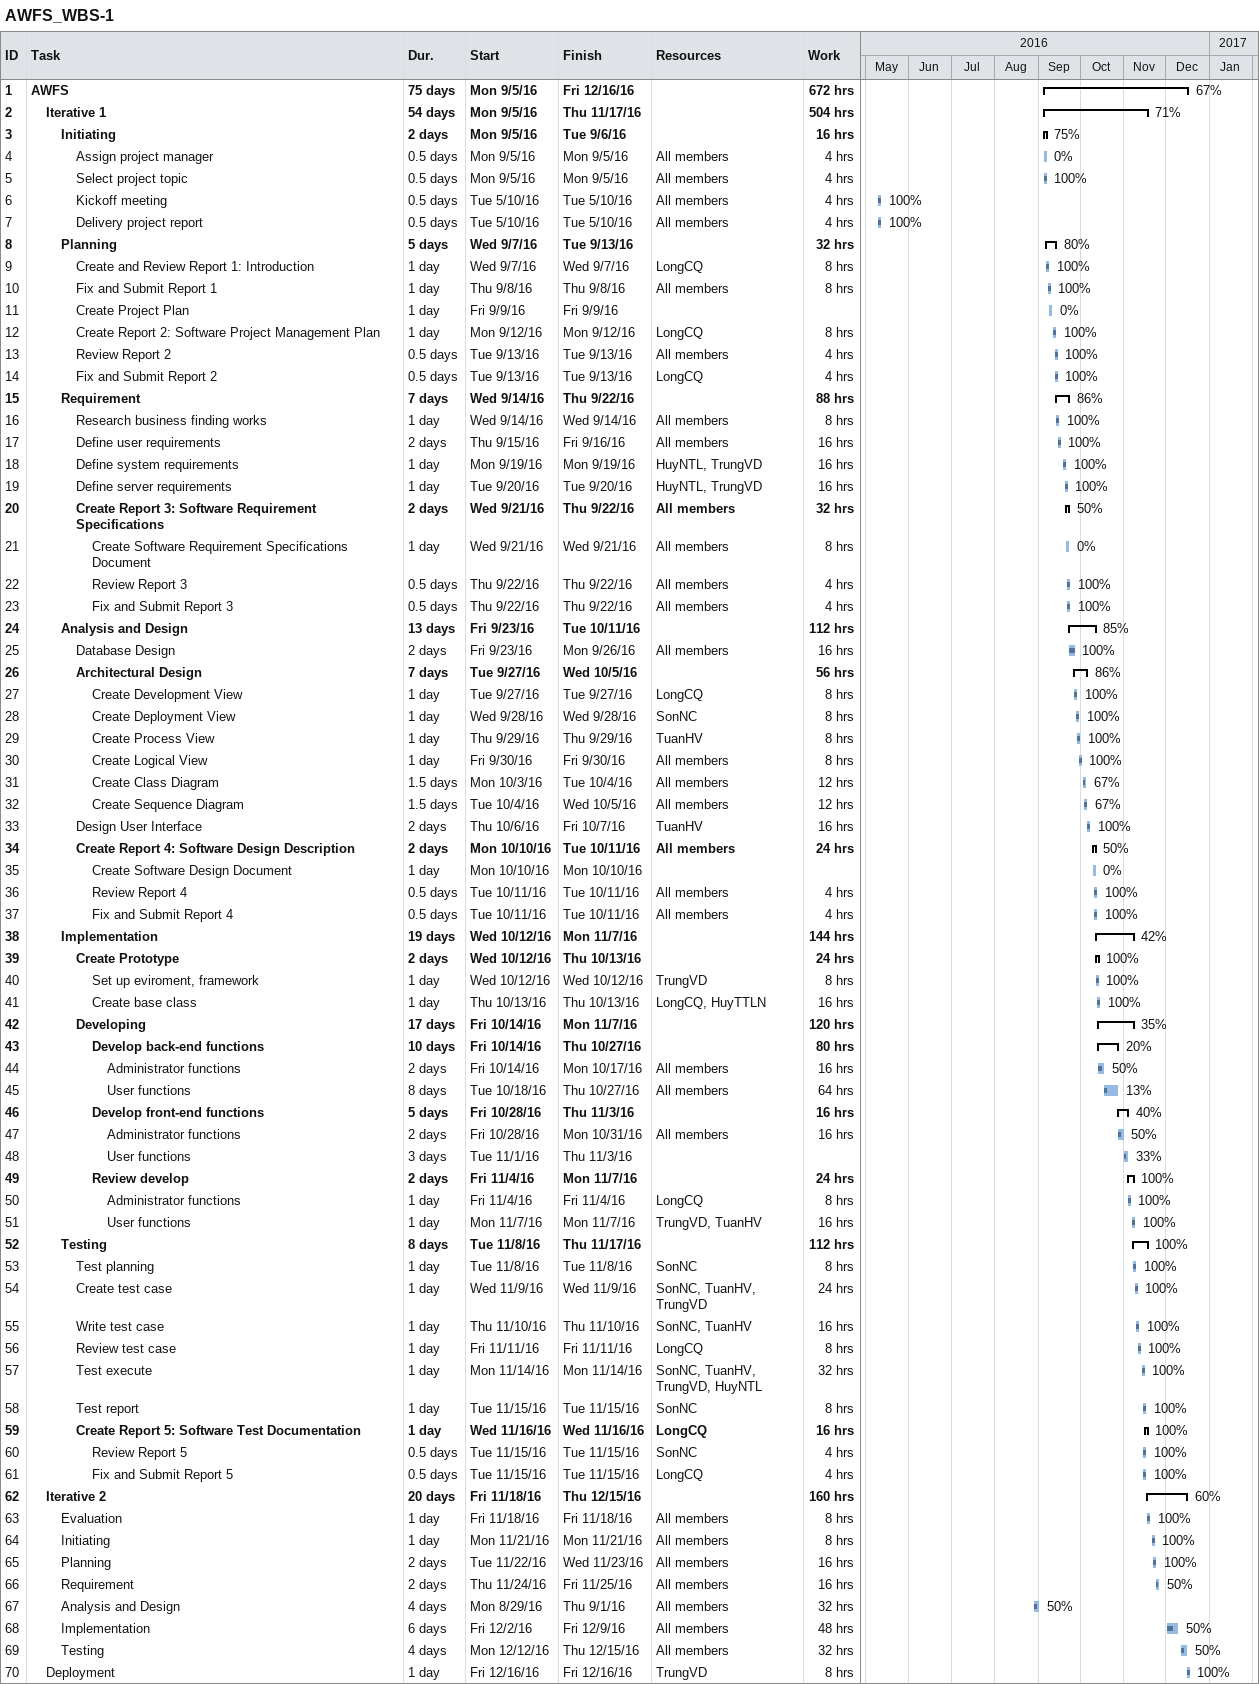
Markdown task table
AWFS_WBS-1

| ID | Level | Task | Duration | Start | Finish | Resources | % complete | Work (h) |
|---|---|---|---|---|---|---|---|---|
| 1 | 1 | **AWFS** | 75d | 2016-09-05 | 2016-12-16 |  | 67 | 672 |
| 2 | 2 | **Iterative 1** | 54d | 2016-09-05 | 2016-11-17 |  | 71 | 504 |
| 3 | 3 | **Initiating** | 2d | 2016-09-05 | 2016-09-06 |  | 75 | 16 |
| 4 | 4 | Assign project manager | 0.5d | 2016-09-05 | 2016-09-05 | All members | 0 | 4 |
| 5 | 4 | Select project topic | 0.5d | 2016-09-05 | 2016-09-05 | All members | 100 | 4 |
| 6 | 4 | Kickoff meeting | 0.5d | 2016-05-10 | 2016-05-10 | All members | 100 | 4 |
| 7 | 4 | Delivery project report | 0.5d | 2016-05-10 | 2016-05-10 | All members | 100 | 4 |
| 8 | 3 | **Planning** | 5d | 2016-09-07 | 2016-09-13 |  | 80 | 32 |
| 9 | 4 | Create and Review Report 1: Introduction | 1d | 2016-09-07 | 2016-09-07 | LongCQ | 100 | 8 |
| 10 | 4 | Fix and Submit Report 1 | 1d | 2016-09-08 | 2016-09-08 | All members | 100 | 8 |
| 11 | 4 | Create Project Plan | 1d | 2016-09-09 | 2016-09-09 |  | 0 |  |
| 12 | 4 | Create Report 2: Software Project Management Plan | 1d | 2016-09-12 | 2016-09-12 | LongCQ | 100 | 8 |
| 13 | 4 | Review Report 2 | 0.5d | 2016-09-13 | 2016-09-13 | All members | 100 | 4 |
| 14 | 4 | Fix and Submit Report 2 | 0.5d | 2016-09-13 | 2016-09-13 | LongCQ | 100 | 4 |
| 15 | 3 | **Requirement** | 7d | 2016-09-14 | 2016-09-22 |  | 86 | 88 |
| 16 | 4 | Research business finding works | 1d | 2016-09-14 | 2016-09-14 | All members | 100 | 8 |
| 17 | 4 | Define user requirements | 2d | 2016-09-15 | 2016-09-16 | All members | 100 | 16 |
| 18 | 4 | Define system requirements | 1d | 2016-09-19 | 2016-09-19 | HuyNTL, TrungVD | 100 | 16 |
| 19 | 4 | Define server requirements | 1d | 2016-09-20 | 2016-09-20 | HuyNTL, TrungVD | 100 | 16 |
| 20 | 4 | **Create Report 3: Software Requirement Specifications** | 2d | 2016-09-21 | 2016-09-22 | All members | 50 | 32 |
| 21 | 5 | Create Software Requirement Specifications Document | 1d | 2016-09-21 | 2016-09-21 | All members | 0 | 8 |
| 22 | 5 | Review Report 3 | 0.5d | 2016-09-22 | 2016-09-22 | All members | 100 | 4 |
| 23 | 5 | Fix and Submit Report 3 | 0.5d | 2016-09-22 | 2016-09-22 | All members | 100 | 4 |
| 24 | 3 | **Analysis and Design** | 13d | 2016-09-23 | 2016-10-11 |  | 85 | 112 |
| 25 | 4 | Database Design | 2d | 2016-09-23 | 2016-09-26 | All members | 100 | 16 |
| 26 | 4 | **Architectural Design** | 7d | 2016-09-27 | 2016-10-05 |  | 86 | 56 |
| 27 | 5 | Create Development View | 1d | 2016-09-27 | 2016-09-27 | LongCQ | 100 | 8 |
| 28 | 5 | Create Deployment View | 1d | 2016-09-28 | 2016-09-28 | SonNC | 100 | 8 |
| 29 | 5 | Create Process View | 1d | 2016-09-29 | 2016-09-29 | TuanHV | 100 | 8 |
| 30 | 5 | Create Logical View | 1d | 2016-09-30 | 2016-09-30 | All members | 100 | 8 |
| 31 | 5 | Create Class Diagram | 1.5d | 2016-10-03 | 2016-10-04 | All members | 67 | 12 |
| 32 | 5 | Create Sequence Diagram | 1.5d | 2016-10-04 | 2016-10-05 | All members | 67 | 12 |
| 33 | 4 | Design User Interface | 2d | 2016-10-06 | 2016-10-07 | TuanHV | 100 | 16 |
| 34 | 4 | **Create Report 4: Software Design Description** | 2d | 2016-10-10 | 2016-10-11 | All members | 50 | 24 |
| 35 | 5 | Create Software Design Document | 1d | 2016-10-10 | 2016-10-10 |  | 0 |  |
| 36 | 5 | Review Report 4 | 0.5d | 2016-10-11 | 2016-10-11 | All members | 100 | 4 |
| 37 | 5 | Fix and Submit Report 4 | 0.5d | 2016-10-11 | 2016-10-11 | All members | 100 | 4 |
| 38 | 3 | **Implementation** | 19d | 2016-10-12 | 2016-11-07 |  | 42 | 144 |
| 39 | 4 | **Create Prototype** | 2d | 2016-10-12 | 2016-10-13 |  | 100 | 24 |
| 40 | 5 | Set up eviroment, framework | 1d | 2016-10-12 | 2016-10-12 | TrungVD | 100 | 8 |
| 41 | 5 | Create base class | 1d | 2016-10-13 | 2016-10-13 | LongCQ, HuyTTLN | 100 | 16 |
| 42 | 4 | **Developing** | 17d | 2016-10-14 | 2016-11-07 |  | 35 | 120 |
| 43 | 5 | **Develop back-end functions** | 10d | 2016-10-14 | 2016-10-27 |  | 20 | 80 |
| 44 | 6 | Administrator functions | 2d | 2016-10-14 | 2016-10-17 | All members | 50 | 16 |
| 45 | 6 | User functions | 8d | 2016-10-18 | 2016-10-27 | All members | 13 | 64 |
| 46 | 5 | **Develop front-end functions** | 5d | 2016-10-28 | 2016-11-03 |  | 40 | 16 |
| 47 | 6 | Administrator functions | 2d | 2016-10-28 | 2016-10-31 | All members | 50 | 16 |
| 48 | 6 | User functions | 3d | 2016-11-01 | 2016-11-03 |  | 33 |  |
| 49 | 5 | **Review develop** | 2d | 2016-11-04 | 2016-11-07 |  | 100 | 24 |
| 50 | 6 | Administrator functions | 1d | 2016-11-04 | 2016-11-04 | LongCQ | 100 | 8 |
| 51 | 6 | User functions | 1d | 2016-11-07 | 2016-11-07 | TrungVD, TuanHV | 100 | 16 |
| 52 | 3 | **Testing** | 8d | 2016-11-08 | 2016-11-17 |  | 100 | 112 |
| 53 | 4 | Test planning | 1d | 2016-11-08 | 2016-11-08 | SonNC | 100 | 8 |
| 54 | 4 | Create test case | 1d | 2016-11-09 | 2016-11-09 | SonNC, TuanHV, TrungVD | 100 | 24 |
| 55 | 4 | Write test case | 1d | 2016-11-10 | 2016-11-10 | SonNC, TuanHV | 100 | 16 |
| 56 | 4 | Review test case | 1d | 2016-11-11 | 2016-11-11 | LongCQ | 100 | 8 |
| 57 | 4 | Test execute | 1d | 2016-11-14 | 2016-11-14 | SonNC, TuanHV, TrungVD, HuyNTL | 100 | 32 |
| 58 | 4 | Test report | 1d | 2016-11-15 | 2016-11-15 | SonNC | 100 | 8 |
| 59 | 4 | **Create Report 5: Software Test Documentation** | 1d | 2016-11-16 | 2016-11-16 | LongCQ | 100 | 16 |
| 60 | 5 | Review Report 5 | 0.5d | 2016-11-15 | 2016-11-15 | SonNC | 100 | 4 |
| 61 | 5 | Fix and Submit Report 5 | 0.5d | 2016-11-15 | 2016-11-15 | LongCQ | 100 | 4 |
| 62 | 2 | **Iterative 2** | 20d | 2016-11-18 | 2016-12-15 |  | 60 | 160 |
| 63 | 3 | Evaluation | 1d | 2016-11-18 | 2016-11-18 | All members | 100 | 8 |
| 64 | 3 | Initiating | 1d | 2016-11-21 | 2016-11-21 | All members | 100 | 8 |
| 65 | 3 | Planning | 2d | 2016-11-22 | 2016-11-23 | All members | 100 | 16 |
| 66 | 3 | Requirement | 2d | 2016-11-24 | 2016-11-25 | All members | 50 | 16 |
| 67 | 3 | Analysis and Design | 4d | 2016-08-29 | 2016-09-01 | All members | 50 | 32 |
| 68 | 3 | Implementation | 6d | 2016-12-02 | 2016-12-09 | All members | 50 | 48 |
| 69 | 3 | Testing | 4d | 2016-12-12 | 2016-12-15 | All members | 50 | 32 |
| 70 | 2 | Deployment | 1d | 2016-12-16 | 2016-12-16 | TrungVD | 100 | 8 |
